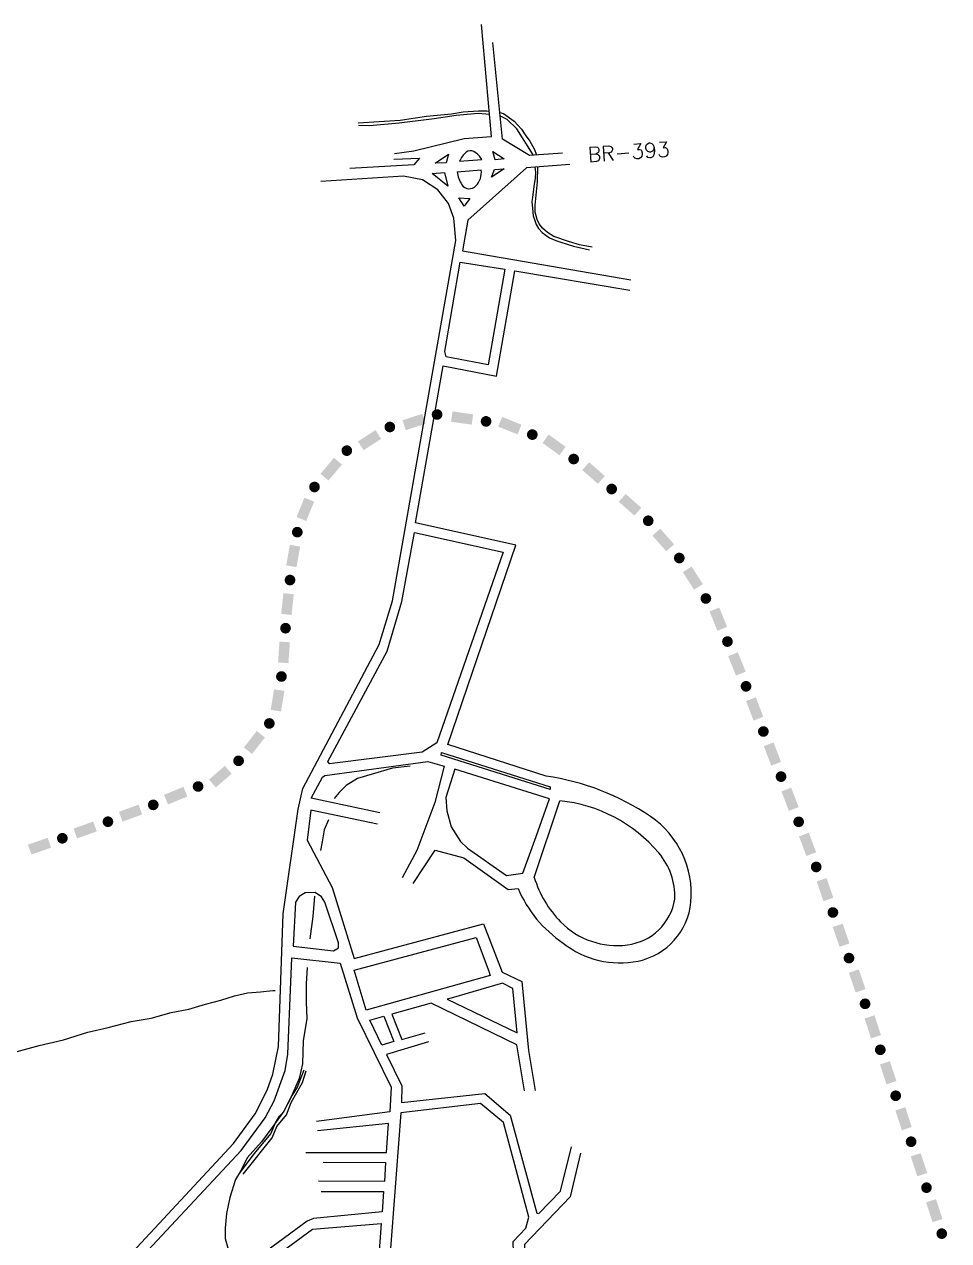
# Model space of a CAD drawing. Extents: x 673693 to 677773, y 7546493 to 7550545.
# Drawn here: x 676251 to 677331, y 7549123 to 7550545 of the extents above; entities that cross this region are included whole.
import ezdxf

# ---------------------------------------------------------------- set-up
doc = ezdxf.new("R2010")
doc.units = 0
doc.header["$LTSCALE"] = 60
doc.header["$MEASUREMENT"] = 0
for name, color, linetype in [('LIMITE-PROJETO', 1, 'CONTINUOUS'), ('RIO', 4, 'CONTINUOUS'), ('RODOVIA', 1, 'CONTINUOUS'), ('RUA', 7, 'CONTINUOUS')]:
    doc.layers.add(name, color=color, linetype=linetype)
doc.styles.get("Standard").update_dxf_attribs({"font": 'ROMANSBR.shx', "height": 3})

# ---------------------------------------------------------------- blocks, each defined once
blk = doc.blocks.new('R3')
at = {"layer": 'LIMITE-PROJETO', "const_width": 6.23}
blk.add_lwpolyline([(-25.1, 0.3, 1), (-31.3, 0.3, 1)], format="xyb", close=True, dxfattribs=at)
at = {"layer": 'LIMITE-PROJETO'}
blk.add_solid([(12.3, 6.1), (12.2, -6.1), (-12.1, 6.3), (-12.2, -5.9)], dxfattribs=at)

msp = doc.modelspace()

# ---------------------------------------------------------------- linework, layer by layer
at = {"layer": 'RIO'}
for points in [[(676702, 7549677.9), (676681.4, 7549675.6), (676657.5, 7549668.3), (676640.6, 7549663.2), (676627.2, 7549655), (676619, 7549647.1), (676613.3, 7549640.1)], [(676606.7, 7549615), (676601.3, 7549603.2), (676599.2, 7549589.2), (676597.1, 7549579.2)], [(676590.3, 7549525.9), (676588.4, 7549502.2), (676584.6, 7549476.1)], [(676581.6, 7549442.7), (676580.4, 7549423.3), (676580.5, 7549402.2), (676581.1, 7549382.9), (676577, 7549356.9), (676576.3, 7549330), (676572.2, 7549312.9), (676564.6, 7549295), (676554.5, 7549274.5), (676541.6, 7549256.6), (676528.4, 7549238.9), (676511.6, 7549220.2), (676504.6, 7549205.6), (676498, 7549194.9), (676491.1, 7549173.8), (676487.4, 7549155.1), (676485.9, 7549138.1), (676485.7, 7549126), (676489.9, 7549110.6)], [(676156.5, 7549321.1), (676182.7, 7549329.3), (676212.8, 7549337.4), (676242.5, 7549344.4), (676268.5, 7549351.2), (676297, 7549358), (676325.3, 7549367), (676349.2, 7549372.3), (676375.8, 7549379.4), (676399.2, 7549383.3), (676422.8, 7549389.8), (676443.2, 7549393.8), (676462.9, 7549399.8), (676480.8, 7549404.5), (676496.7, 7549409.3), (676511.8, 7549413.1), (676527, 7549414), (676541.6, 7549415.8), (676544.3, 7549415.8)]]:
    msp.add_lwpolyline(points, dxfattribs=at)
at = {"layer": 'RODOVIA'}
for p, q in [((676744.2, 7550382.8), (676731.1, 7550382.3)), ((676759.7, 7550384.5), (676785.6, 7550386.4)), ((676811.7, 7550387.4), (676801.3, 7550386.1)), ((676727.7, 7550370.3), (676742, 7550371.2)), ((676756.9, 7550372.1), (676785, 7550374.4)), ((676800.5, 7550375), (676811.9, 7550375.5))]:
    msp.add_line(p, q, dxfattribs=at)
for points in [[(676880, 7550394.1), (676841.3, 7550391.4)], [(676706.3, 7550380.2), (676631.6, 7550376.1)], [(676888.6, 7550380.8), (676837.9, 7550376.7)], [(676694.1, 7550367), (676597.5, 7550360.8)]]:
    msp.add_lwpolyline(points, dxfattribs=at)
at = {"layer": 'RUA'}
for p, q in [((676731.1, 7550382.3), (676746.9, 7550392.9)), ((676746.9, 7550392.9), (676744.2, 7550382.8)), ((676801.3, 7550386.1), (676798.8, 7550396.1)), ((676798.8, 7550396.1), (676811.7, 7550387.4)), ((676746, 7550355.4), (676727.7, 7550370.3)), ((676742, 7550371.2), (676746, 7550355.4)), ((676811.9, 7550375.5), (676797.1, 7550365.9)), ((676797.1, 7550365.9), (676800.5, 7550375)), ((676847.1, 7549547.7), (676877, 7549637.3))]:
    msp.add_line(p, q, dxfattribs=at)
for points in [[(676683.6, 7550393.7), (676706.2, 7550396.7), (676765, 7550411.2), (676797.2, 7550413.6), (676785.2, 7550544.5)], [(676841.3, 7550391.4), (676809.9, 7550410.4), (676798.5, 7550523.4)], [(676641.2, 7550429.4), (676690.2, 7550432.7), (676721, 7550437.4), (676750.5, 7550439.9), (676763.9, 7550442.2), (676781.9, 7550443.4), (676791.8, 7550443.5), (676794.5, 7550442.9)], [(676794.8, 7550439.1), (676781.6, 7550440.3), (676755.7, 7550437.8), (676730, 7550434), (676689.1, 7550428.9), (676654.3, 7550426), (676641.8, 7550426.3)], [(676806.7, 7550441.3), (676811.2, 7550440.3), (676823.5, 7550431.4), (676832.3, 7550422.1), (676836.6, 7550415.5), (676841.8, 7550407.9), (676847, 7550399.1), (676849.8, 7550392)], [(676845.7, 7550392.2), (676826.7, 7550422.6), (676815.2, 7550433.2), (676809.3, 7550436.5), (676807.1, 7550437.4)], [(676683.1, 7550386.8), (676712.8, 7550388.3), (676706.3, 7550380.2)], [(675967, 7548943.1), (676063.3, 7548927.3), (676066.8, 7548927.9), (676079.1, 7548936.1), (676203.8, 7548909.3), (676229.1, 7548949.1), (676239.3, 7548961.3), (676495.7, 7549236.7), (676520.8, 7549271.4), (676534.8, 7549299.2), (676541.6, 7549317.9), (676548.2, 7549350.1), (676553.5, 7549505.1), (676571, 7549627.4), (676576.5, 7549651.5), (676665.7, 7549819.8), (676681.3, 7549870.9), (676755.3, 7550292.1), (676753.1, 7550317.9), (676746.9, 7550335.3), (676734.5, 7550351.3), (676716.3, 7550362.8), (676694.1, 7550367)], [(676837.9, 7550376.7), (676769.4, 7550315.6), (676763, 7550280), (676959.9, 7550245.8)], [(676847.6, 7550377.5), (676848.3, 7550371.7), (676848.1, 7550364.9), (676846.7, 7550354.9), (676845, 7550342.3), (676844.3, 7550337.5), (676845.1, 7550329.2), (676845.9, 7550320.8), (676847.6, 7550315.4), (676849.3, 7550310.8), (676852, 7550305.8), (676856.4, 7550301.4), (676865, 7550295.2), (676872.3, 7550292.1), (676878.2, 7550289.9), (676892.9, 7550285.4), (676911.6, 7550281.2)], [(676914.8, 7550284.1), (676899.9, 7550286.9), (676887.2, 7550290.8), (676870, 7550296.5), (676862.5, 7550301.3), (676856.5, 7550306.4), (676852.6, 7550311.4), (676850.3, 7550316.3), (676848.2, 7550325), (676848.1, 7550333.2), (676850.7, 7550360.4), (676851.4, 7550377.8)], [(676771.6, 7550340.9), (676765.3, 7550332), (676758.9, 7550341.7), (676771.6, 7550340.9)], [(676666.6, 7549623.3), (676586.3, 7549640.5), (676599.4, 7549665.1), (676602.4, 7549666.9), (676722.5, 7549683.3), (676741.9, 7549677.6), (676730.9, 7549635.5), (676709.6, 7549579.2), (676692.6, 7549547.3)], [(676865.6, 7549650.6), (676738.3, 7549690.5), (676738.8, 7549693.7), (676865.7, 7549653.6), (676865.6, 7549650.6)], [(676664, 7549609.8), (676585.8, 7549626.5), (676581.6, 7549591.3), (676610.9, 7549535.8), (676636.6, 7549452.9), (676787.8, 7549493.6), (676809.5, 7549437.2), (676832.4, 7549426.2), (676840.5, 7549345.4), (676848.1, 7549299)], [(676705.6, 7549540.7), (676731.4, 7549579.5), (676764.7, 7549570.5), (676816.6, 7549533.6), (676828.2, 7549534.8)], [(676598.1, 7549180.8), (676670.9, 7549180.7), (676669.3, 7549157), (676589.1, 7549149.1), (676581.8, 7549146.3), (676534.6, 7549111.3), (676486.6, 7549101.8), (676449.8, 7549080.4), (676395.3, 7549067), (676373.6, 7549088.5), (676504.6, 7549228.8), (676532.6, 7549266.9), (676543.1, 7549286.7), (676555.9, 7549322.3), (676559.2, 7549341.2), (676563.8, 7549453.8), (676620.2, 7549447.6), (676639.9, 7549383.9), (676679.8, 7549302.6), (676678.3, 7549273.9), (676592.7, 7549262.6)], [(676835.6, 7549298.5), (676826.7, 7549352.3), (676726.6, 7549400.8), (676680.7, 7549388.1), (676692.1, 7549358.5), (676719.7, 7549366.3)], [(676682.9, 7549356.1), (676668.8, 7549351.9), (676654.9, 7549381), (676671.4, 7549385.5), (676682.9, 7549356.1)], [(676723.4, 7549355.7), (676674.5, 7549340.7), (676692.4, 7549304.4), (676692, 7549284.8), (676789.2, 7549295.4), (676819, 7549270), (676850.1, 7549155.5), (676852.5, 7549155), (676877.7, 7549181.1), (676890.4, 7549233.1)], [(676825.3, 7549038.8), (676822.4, 7549122.5), (676837.2, 7549138), (676840.8, 7549150.9), (676811.1, 7549261.6), (676784.1, 7549283.7), (676690.9, 7549272.8), (676674.7, 7549057.8), (676703.3, 7548941.7), (676755.2, 7548820.7), (676798.4, 7548835.7), (676930.5, 7548862.8), (676920.1, 7548928.7)], [(676580.2, 7549226.2), (676674.4, 7549226.4), (676676.6, 7549260.4), (676593.6, 7549251.5)], [(676600.2, 7549215.2), (676673.2, 7549214.6), (676672.1, 7549192.4), (676594.8, 7549192.8)], [(676900.9, 7549225.6), (676888.9, 7549174.5), (676835.8, 7549119), (676837.5, 7549039.2)], [(676653.6, 7548711.8), (676651.9, 7548701.6), (676495.4, 7548563.7), (676379.6, 7548464), (676359, 7548489.3), (676202.8, 7548746.9), (676185.6, 7548790.4), (676183.6, 7548834.1), (676210.7, 7548899.3), (676225.9, 7548924), (676238.3, 7548942.5), (676291.2, 7548999.2), (676317.9, 7549009.9), (676417.4, 7549060.9), (676460.4, 7549071.5), (676492.1, 7549090.8), (676538, 7549100), (676587.9, 7549136.8), (676668.3, 7549143.3), (676662, 7549057.7)]]:
    msp.add_lwpolyline(points, dxfattribs=at)
for points in [[(676812.5, 7550258.5), (676793.1, 7550146.5), (676744.2, 7550156.1), (676742.7, 7550162.1), (676760.6, 7550266.8)], [(676707, 7549950.7), (676810.6, 7549927.8), (676733.2, 7549704.9), (676715.9, 7549694), (676607.6, 7549680.5), (676605.9, 7549683.3), (676675.2, 7549812.2), (676692.3, 7549870.2)], [(676849.2, 7549595.6), (676864.7, 7549639.5), (676754.1, 7549674.3), (676743.8, 7549641.1), (676744.7, 7549625.7), (676750.1, 7549606.7), (676760.8, 7549589.8), (676769.2, 7549581.8), (676814.5, 7549550.1), (676833.7, 7549552.9)], [(676618.2, 7549471.5), (676602.4, 7549518.8), (676598.5, 7549525.1), (676590.9, 7549530.2), (676579.2, 7549529.8), (676572.1, 7549525.3), (676567.8, 7549518.8), (676565.2, 7549467.4), (676612.4, 7549462), (676618.1, 7549465.6)], [(676795.4, 7549433.3), (676650.5, 7549392.5), (676636.6, 7549439.6), (676779.2, 7549477.7), (676793.9, 7549438.1)], [(676745.2, 7549405.7), (676826.9, 7549366.3), (676822.1, 7549417.9), (676809.9, 7549424.4), (676749.8, 7549406.8)]]:
    msp.add_lwpolyline(points, close=True, dxfattribs=at)
msp.add_lwpolyline([(676828.2, 7549534.8, 0.14606), (676880.8, 7549471.1, 0.221985), (676968.5, 7549450.1, 0.330369), (677030.1, 7549518.9, 0.27315), (676982.9, 7549618.9, 0.114354), (676860.9, 7549666), (676746.2, 7549703.2), (676825.4, 7549936), (676708.2, 7549962.2), (676740.4, 7550145.5), (676802.9, 7550133.3), (676824.3, 7550256.4), (676958.8, 7550233.8)], format="xyb", dxfattribs=at)
at = {"layer": 'RUA', "linetype": 'CONTINUOUS'}
for points in [[(676503.4, 7549203), (676520.2, 7549225.3), (676539.1, 7549248), (676544.8, 7549261), (676549.3, 7549268.8), (676553.9, 7549273.5), (676564.1, 7549292.9), (676570, 7549302), (676578.1, 7549322.8)], [(676506.8, 7549201), (676540.7, 7549243.6), (676546, 7549256.6), (676557.3, 7549270.5), (676563, 7549284.6), (676576.2, 7549308.3), (676580.6, 7549321.9)]]:
    msp.add_lwpolyline(points, dxfattribs=at)
at = {"layer": 'RUA'}
for centre, radius, start, end in [((676783.8, 7550374.8), 26, 128.9867, 158.1963), ((676772.5, 7550388.7), 8.08, 60.8022, 128.9867), ((676765.4, 7550375.9), 22.8, 27.4291, 60.8022), ((676789.7, 7550375.8), 33, 186.4213, 214.6863), ((676762.4, 7550371.5), 22.8, 316.1835, 7.297), ((676771.2, 7550363), 10.6, 214.6863, 316.1835), ((676859.5, 7549463.9), 174.3, 40.2892, 84.2171), ((676931.4, 7549524.8), 80.1, 358.2779, 40.2892), ((676968.8, 7549585.1), 127.4, 197.0653, 224.4369), ((676947.6, 7549533.1), 64.7, 277.4929, 350.4708), ((676944, 7549560.7), 92.6, 224.4369, 277.4929)]:
    msp.add_arc(centre, radius, start, end, dxfattribs=at)

# ---------------------------------------------------------------- block references
at = {"layer": 'LIMITE-PROJETO', "xscale": 1.0000005, "yscale": 1.0000005, "zscale": 1.0000005}
for p, rotation in [((676706.6, 7550080), 198.4793086086715), ((676654.5, 7550058.8), 213.2657126495504), ((676762.8, 7550084.6), 172.4287599874549), ((676818.6, 7550075.7), 158.6554088544211), ((676609.7, 7550024.9), 230.2593874798071), ((676870.3, 7550053.2), 144.5877734083151), ((676916.4, 7550020.3), 139.0511998099169), ((676579.4, 7549977.9), 248.1204563685367), ((676959.1, 7549983.2), 139.0511998099169), ((676565.2, 7549923.4), 260.6544373335213), ((676997.9, 7549942.1), 132.029603574576), ((677032.5, 7549897.5), 123.007602233764), ((676558.5, 7549867.2), 264.3624655716364), ((677062.3, 7549849.5), 112.5439670837011), ((676554.4, 7549810.8), 266.6678505603252), ((677084, 7549797.2), 112.5439670837011), ((676546.9, 7549754.7), 261.1700348106439), ((677104.8, 7549744.6), 111.4343891503025), ((676519.9, 7549705.5), 232.3412305287708), ((677125.5, 7549691.9), 111.285943903756), ((676480.1, 7549665.6), 221.3512549462878), ((676428, 7549643.4), 202.7039323906037), ((676375.2, 7549623), 200.4023151562928), ((677146.1, 7549639.1), 111.285943903756), ((676322.2, 7549603.3), 200.4023151562928), ((676268.8, 7549584.4), 199.4945090536284), ((677166.6, 7549586.4), 111.285943903756), ((677187, 7549533.5), 109.412496418665), ((677205.8, 7549480.2), 109.412496418665), ((677224.6, 7549426.8), 109.412496418665), ((677242.8, 7549373.2), 108.5263463095961), ((677260.8, 7549319.5), 108.5263463095961), ((677278.8, 7549265.8), 108.5263463095961), ((677296.8, 7549212.1), 108.5263463095961), ((677314.7, 7549158.4), 108.4780210258613)]:
    msp.add_blockref('R3', p, dxfattribs=dict(at, rotation=rotation))

# ---------------------------------------------------------------- texts
at = {"layer": 'RODOVIA'}
msp.add_text('BR-393', height=17.5, rotation=4, dxfattribs=at).set_placement((676910.1, 7550383.4))

doc.saveas('drawing.dxf')
